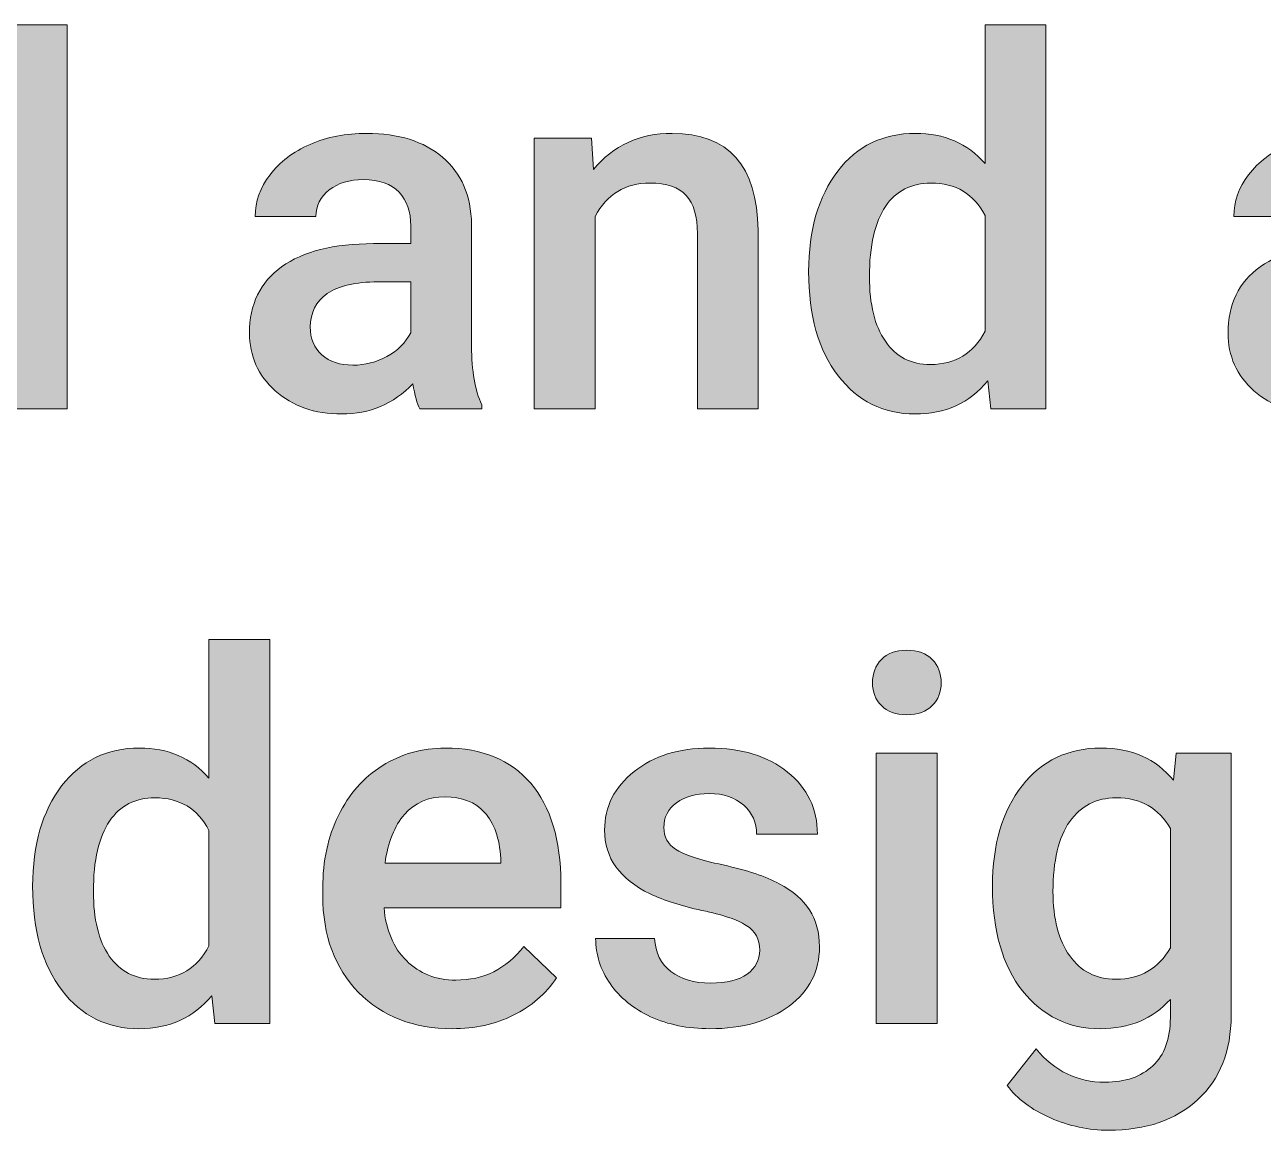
# Model space of a CAD drawing. Header units: millimetres. Extents: x -48 to 621, y -577 to -225.
# Drawn here: x -27.46 to -14.17, y -556.85 to -544.99 of the extents above; entities that cross this region are included whole.
import ezdxf

# ---------------------------------------------------------------- set-up
doc = ezdxf.new("R2010")
doc.units = ezdxf.units.MM
doc.header["$MEASUREMENT"] = 0
doc.layers.add('Layer 1', color=7, linetype='Continuous')

# ---------------------------------------------------------------- blocks, each defined once
blk = doc.blocks.new('block 188')
at = {"layer": 'Layer 1', "true_color": 0xffffff}
h = blk.add_hatch(color=7, dxfattribs=at)
h.dxf.hatch_style = 2
edge = h.paths.add_edge_path()
edge.add_spline(control_points=[(-29.547, -547.638), (-29.547, -547.191), (-29.444, -546.832), (-29.236, -546.561), (-29.029, -546.29), (-28.75, -546.155), (-28.402, -546.155), (-28.094, -546.155), (-27.845, -546.262), (-27.656, -546.477), (-27.656, -546.477), (-27.656, -544.99), (-27.656, -544.99), (-27.656, -544.99), (-27.004, -544.99), (-27.004, -544.99), (-27.004, -544.99), (-27.004, -549.111), (-27.004, -549.111), (-27.004, -549.111), (-27.594, -549.111), (-27.594, -549.111), (-27.594, -549.111), (-27.626, -548.811), (-27.626, -548.811), (-27.821, -549.047), (-28.081, -549.165), (-28.407, -549.165), (-28.747, -549.165), (-29.022, -549.028), (-29.232, -548.754), (-29.442, -548.481), (-29.547, -548.108), (-29.547, -547.638)], knot_values=[0, 0, 0, 0, 1, 1, 1, 2, 2, 2, 3, 3, 3, 4, 4, 4, 5, 5, 5, 6, 6, 6, 7, 7, 7, 8, 8, 8, 9, 9, 9, 10, 10, 10, 11, 11, 11, 11], degree=3, periodic=1)
edge = h.paths.add_edge_path()
edge.add_spline(control_points=[(-28.895, -547.694), (-28.895, -547.99), (-28.839, -548.22), (-28.725, -548.385), (-28.611, -548.551), (-28.45, -548.634), (-28.241, -548.634), (-27.974, -548.634), (-27.779, -548.515), (-27.656, -548.277), (-27.656, -548.277), (-27.656, -547.037), (-27.656, -547.037), (-27.776, -546.805), (-27.969, -546.688), (-28.235, -546.688), (-28.446, -546.688), (-28.609, -546.772), (-28.723, -546.939), (-28.838, -547.107), (-28.895, -547.358), (-28.895, -547.694)], knot_values=[0, 0, 0, 0, 1, 1, 1, 2, 2, 2, 3, 3, 3, 4, 4, 4, 5, 5, 5, 6, 6, 6, 7, 7, 7, 7], degree=3, periodic=1)
h = blk.add_hatch(color=7, dxfattribs=at)
h.dxf.hatch_style = 2
edge = h.paths.add_edge_path()
edge.add_spline(control_points=[(-19.05, -547.638), (-19.05, -547.191), (-18.946, -546.832), (-18.738, -546.561), (-18.531, -546.29), (-18.253, -546.155), (-17.904, -546.155), (-17.597, -546.155), (-17.348, -546.262), (-17.158, -546.477), (-17.158, -546.477), (-17.158, -544.99), (-17.158, -544.99), (-17.158, -544.99), (-16.506, -544.99), (-16.506, -544.99), (-16.506, -544.99), (-16.506, -549.111), (-16.506, -549.111), (-16.506, -549.111), (-17.097, -549.111), (-17.097, -549.111), (-17.097, -549.111), (-17.129, -548.811), (-17.129, -548.811), (-17.324, -549.047), (-17.584, -549.165), (-17.91, -549.165), (-18.249, -549.165), (-18.524, -549.028), (-18.734, -548.754), (-18.945, -548.481), (-19.05, -548.108), (-19.05, -547.638)], knot_values=[0, 0, 0, 0, 1, 1, 1, 2, 2, 2, 3, 3, 3, 4, 4, 4, 5, 5, 5, 6, 6, 6, 7, 7, 7, 8, 8, 8, 9, 9, 9, 10, 10, 10, 11, 11, 11, 11], degree=3, periodic=1)
edge = h.paths.add_edge_path()
edge.add_spline(control_points=[(-18.398, -547.694), (-18.398, -547.99), (-18.341, -548.22), (-18.227, -548.385), (-18.114, -548.551), (-17.952, -548.634), (-17.743, -548.634), (-17.477, -548.634), (-17.282, -548.515), (-17.158, -548.277), (-17.158, -548.277), (-17.158, -547.037), (-17.158, -547.037), (-17.278, -546.805), (-17.471, -546.688), (-17.738, -546.688), (-17.949, -546.688), (-18.112, -546.772), (-18.226, -546.939), (-18.34, -547.107), (-18.398, -547.358), (-18.398, -547.694)], knot_values=[0, 0, 0, 0, 1, 1, 1, 2, 2, 2, 3, 3, 3, 4, 4, 4, 5, 5, 5, 6, 6, 6, 7, 7, 7, 7], degree=3, periodic=1)
h = blk.add_hatch(color=7, dxfattribs=at)
h.dxf.hatch_style = 2
edge = h.paths.add_edge_path()
edge.add_spline(control_points=[(-23.221, -549.111), (-23.25, -549.056), (-23.275, -548.965), (-23.296, -548.84), (-23.504, -549.057), (-23.758, -549.165), (-24.058, -549.165), (-24.35, -549.165), (-24.588, -549.081), (-24.772, -548.915), (-24.956, -548.749), (-25.048, -548.543), (-25.048, -548.298), (-25.048, -547.989), (-24.933, -547.751), (-24.703, -547.586), (-24.474, -547.421), (-24.145, -547.338), (-23.717, -547.338), (-23.717, -547.338), (-23.318, -547.338), (-23.318, -547.338), (-23.318, -547.338), (-23.318, -547.147), (-23.318, -547.147), (-23.318, -546.997), (-23.36, -546.877), (-23.444, -546.786), (-23.528, -546.696), (-23.656, -546.651), (-23.827, -546.651), (-23.976, -546.651), (-24.098, -546.688), (-24.192, -546.762), (-24.287, -546.837), (-24.335, -546.931), (-24.335, -547.045), (-24.335, -547.045), (-24.986, -547.045), (-24.986, -547.045), (-24.986, -546.886), (-24.934, -546.737), (-24.828, -546.599), (-24.723, -546.46), (-24.579, -546.351), (-24.398, -546.273), (-24.216, -546.194), (-24.014, -546.155), (-23.79, -546.155), (-23.45, -546.155), (-23.179, -546.24), (-22.977, -546.411), (-22.775, -546.582), (-22.671, -546.822), (-22.666, -547.131), (-22.666, -547.131), (-22.666, -548.44), (-22.666, -548.44), (-22.666, -548.701), (-22.629, -548.91), (-22.556, -549.066), (-22.556, -549.066), (-22.556, -549.111), (-22.556, -549.111), (-22.556, -549.111), (-23.221, -549.111), (-23.221, -549.111)], knot_values=[0, 0, 0, 0, 1, 1, 1, 2, 2, 2, 3, 3, 3, 4, 4, 4, 5, 5, 5, 6, 6, 6, 7, 7, 7, 8, 8, 8, 9, 9, 9, 10, 10, 10, 11, 11, 11, 12, 12, 12, 13, 13, 13, 14, 14, 14, 15, 15, 15, 16, 16, 16, 17, 17, 17, 18, 18, 18, 19, 19, 19, 20, 20, 20, 21, 21, 21, 22, 22, 22, 22], degree=3, periodic=1)
edge = h.paths.add_edge_path()
edge.add_spline(control_points=[(-23.938, -548.641), (-23.809, -548.641), (-23.688, -548.61), (-23.574, -548.548), (-23.46, -548.485), (-23.375, -548.401), (-23.318, -548.296), (-23.318, -548.296), (-23.318, -547.748), (-23.318, -547.748), (-23.318, -547.748), (-23.669, -547.748), (-23.669, -547.748), (-23.911, -547.748), (-24.092, -547.79), (-24.214, -547.874), (-24.335, -547.958), (-24.396, -548.077), (-24.396, -548.231), (-24.396, -548.356), (-24.355, -548.456), (-24.272, -548.53), (-24.188, -548.605), (-24.077, -548.641), (-23.938, -548.641)], knot_values=[0, 0, 0, 0, 1, 1, 1, 2, 2, 2, 3, 3, 3, 4, 4, 4, 5, 5, 5, 6, 6, 6, 7, 7, 7, 8, 8, 8, 8], degree=3, periodic=1)
h = blk.add_hatch(color=7, dxfattribs=at)
h.dxf.hatch_style = 2
edge = h.paths.add_edge_path()
edge.add_spline(control_points=[(-21.378, -546.208), (-21.378, -546.208), (-21.359, -546.544), (-21.359, -546.544), (-21.145, -546.284), (-20.863, -546.155), (-20.514, -546.155), (-19.91, -546.155), (-19.602, -546.501), (-19.592, -547.193), (-19.592, -547.193), (-19.592, -549.111), (-19.592, -549.111), (-19.592, -549.111), (-20.243, -549.111), (-20.243, -549.111), (-20.243, -549.111), (-20.243, -547.23), (-20.243, -547.23), (-20.243, -547.046), (-20.283, -546.91), (-20.363, -546.821), (-20.442, -546.733), (-20.573, -546.688), (-20.753, -546.688), (-21.016, -546.688), (-21.212, -546.808), (-21.341, -547.045), (-21.341, -547.045), (-21.341, -549.111), (-21.341, -549.111), (-21.341, -549.111), (-21.993, -549.111), (-21.993, -549.111), (-21.993, -549.111), (-21.993, -546.208), (-21.993, -546.208), (-21.993, -546.208), (-21.378, -546.208), (-21.378, -546.208)], knot_values=[0, 0, 0, 0, 1, 1, 1, 2, 2, 2, 3, 3, 3, 4, 4, 4, 5, 5, 5, 6, 6, 6, 7, 7, 7, 8, 8, 8, 9, 9, 9, 10, 10, 10, 11, 11, 11, 12, 12, 12, 13, 13, 13, 13], degree=3, periodic=1)
h = blk.add_hatch(color=7, dxfattribs=at)
h.dxf.hatch_style = 2
edge = h.paths.add_edge_path()
edge.add_spline(control_points=[(-12.724, -549.111), (-12.752, -549.056), (-12.777, -548.965), (-12.799, -548.84), (-13.006, -549.057), (-13.26, -549.165), (-13.561, -549.165), (-13.852, -549.165), (-14.09, -549.081), (-14.274, -548.915), (-14.459, -548.749), (-14.551, -548.543), (-14.551, -548.298), (-14.551, -547.989), (-14.436, -547.751), (-14.206, -547.586), (-13.976, -547.421), (-13.647, -547.338), (-13.22, -547.338), (-13.22, -547.338), (-12.82, -547.338), (-12.82, -547.338), (-12.82, -547.338), (-12.82, -547.147), (-12.82, -547.147), (-12.82, -546.997), (-12.862, -546.877), (-12.946, -546.786), (-13.03, -546.696), (-13.158, -546.651), (-13.33, -546.651), (-13.478, -546.651), (-13.6, -546.688), (-13.695, -546.762), (-13.79, -546.837), (-13.837, -546.931), (-13.837, -547.045), (-13.837, -547.045), (-14.489, -547.045), (-14.489, -547.045), (-14.489, -546.886), (-14.436, -546.737), (-14.331, -546.599), (-14.225, -546.46), (-14.081, -546.351), (-13.9, -546.273), (-13.719, -546.194), (-13.516, -546.155), (-13.292, -546.155), (-12.953, -546.155), (-12.682, -546.24), (-12.48, -546.411), (-12.277, -546.582), (-12.174, -546.822), (-12.168, -547.131), (-12.168, -547.131), (-12.168, -548.44), (-12.168, -548.44), (-12.168, -548.701), (-12.132, -548.91), (-12.058, -549.066), (-12.058, -549.066), (-12.058, -549.111), (-12.058, -549.111), (-12.058, -549.111), (-12.724, -549.111), (-12.724, -549.111)], knot_values=[0, 0, 0, 0, 1, 1, 1, 2, 2, 2, 3, 3, 3, 4, 4, 4, 5, 5, 5, 6, 6, 6, 7, 7, 7, 8, 8, 8, 9, 9, 9, 10, 10, 10, 11, 11, 11, 12, 12, 12, 13, 13, 13, 14, 14, 14, 15, 15, 15, 16, 16, 16, 17, 17, 17, 18, 18, 18, 19, 19, 19, 20, 20, 20, 21, 21, 21, 22, 22, 22, 22], degree=3, periodic=1)
edge = h.paths.add_edge_path()
edge.add_spline(control_points=[(-13.44, -548.641), (-13.311, -548.641), (-13.19, -548.61), (-13.076, -548.548), (-12.963, -548.485), (-12.877, -548.401), (-12.82, -548.296), (-12.82, -548.296), (-12.82, -547.748), (-12.82, -547.748), (-12.82, -547.748), (-13.172, -547.748), (-13.172, -547.748), (-13.413, -547.748), (-13.595, -547.79), (-13.716, -547.874), (-13.838, -547.958), (-13.899, -548.077), (-13.899, -548.231), (-13.899, -548.356), (-13.857, -548.456), (-13.774, -548.53), (-13.691, -548.605), (-13.579, -548.641), (-13.44, -548.641)], knot_values=[0, 0, 0, 0, 1, 1, 1, 2, 2, 2, 3, 3, 3, 4, 4, 4, 5, 5, 5, 6, 6, 6, 7, 7, 7, 8, 8, 8, 8], degree=3, periodic=1)
h = blk.add_hatch(color=7, dxfattribs=at)
h.dxf.hatch_style = 2
edge = h.paths.add_edge_path()
edge.add_spline(control_points=[(-27.374, -554.231), (-27.374, -553.784), (-27.271, -553.425), (-27.063, -553.154), (-26.856, -552.883), (-26.577, -552.748), (-26.229, -552.748), (-25.921, -552.748), (-25.672, -552.855), (-25.483, -553.07), (-25.483, -553.07), (-25.483, -551.584), (-25.483, -551.584), (-25.483, -551.584), (-24.831, -551.584), (-24.831, -551.584), (-24.831, -551.584), (-24.831, -555.704), (-24.831, -555.704), (-24.831, -555.704), (-25.421, -555.704), (-25.421, -555.704), (-25.421, -555.704), (-25.453, -555.404), (-25.453, -555.404), (-25.648, -555.64), (-25.908, -555.758), (-26.234, -555.758), (-26.574, -555.758), (-26.849, -555.621), (-27.059, -555.347), (-27.269, -555.074), (-27.374, -554.702), (-27.374, -554.231)], knot_values=[0, 0, 0, 0, 1, 1, 1, 2, 2, 2, 3, 3, 3, 4, 4, 4, 5, 5, 5, 6, 6, 6, 7, 7, 7, 8, 8, 8, 9, 9, 9, 10, 10, 10, 11, 11, 11, 11], degree=3, periodic=1)
edge = h.paths.add_edge_path()
edge.add_spline(control_points=[(-26.722, -554.288), (-26.722, -554.583), (-26.666, -554.813), (-26.552, -554.979), (-26.438, -555.144), (-26.277, -555.227), (-26.068, -555.227), (-25.801, -555.227), (-25.606, -555.108), (-25.483, -554.87), (-25.483, -554.87), (-25.483, -553.631), (-25.483, -553.631), (-25.603, -553.398), (-25.796, -553.282), (-26.062, -553.282), (-26.273, -553.282), (-26.436, -553.365), (-26.55, -553.532), (-26.665, -553.7), (-26.722, -553.951), (-26.722, -554.288)], knot_values=[0, 0, 0, 0, 1, 1, 1, 2, 2, 2, 3, 3, 3, 4, 4, 4, 5, 5, 5, 6, 6, 6, 7, 7, 7, 7], degree=3, periodic=1)
h = blk.add_hatch(color=7, dxfattribs=at)
h.dxf.hatch_style = 2
edge = h.paths.add_edge_path()
edge.add_spline(control_points=[(-18.365, -552.048), (-18.365, -551.947), (-18.334, -551.864), (-18.27, -551.798), (-18.207, -551.732), (-18.116, -551.699), (-17.998, -551.699), (-17.88, -551.699), (-17.789, -551.732), (-17.724, -551.798), (-17.66, -551.864), (-17.628, -551.947), (-17.628, -552.048), (-17.628, -552.146), (-17.66, -552.228), (-17.724, -552.293), (-17.789, -552.358), (-17.88, -552.391), (-17.998, -552.391), (-18.116, -552.391), (-18.207, -552.358), (-18.27, -552.293), (-18.334, -552.228), (-18.365, -552.146), (-18.365, -552.048)], knot_values=[0, 0, 0, 0, 1, 1, 1, 2, 2, 2, 3, 3, 3, 4, 4, 4, 5, 5, 5, 6, 6, 6, 7, 7, 7, 8, 8, 8, 8], degree=3, periodic=1)
h.paths.add_polyline_path([(-17.673, -555.704), (-18.325, -555.704), (-18.325, -552.801), (-17.673, -552.801)])
h = blk.add_hatch(color=7, dxfattribs=at)
h.dxf.hatch_style = 2
edge = h.paths.add_edge_path()
edge.add_spline(control_points=[(-22.873, -555.758), (-23.286, -555.758), (-23.621, -555.628), (-23.877, -555.368), (-24.134, -555.107), (-24.262, -554.761), (-24.262, -554.328), (-24.262, -554.328), (-24.262, -554.248), (-24.262, -554.248), (-24.262, -553.958), (-24.206, -553.699), (-24.094, -553.471), (-23.983, -553.243), (-23.826, -553.065), (-23.624, -552.938), (-23.421, -552.811), (-23.196, -552.748), (-22.948, -552.748), (-22.552, -552.748), (-22.247, -552.874), (-22.031, -553.126), (-21.816, -553.378), (-21.708, -553.735), (-21.708, -554.197), (-21.708, -554.197), (-21.708, -554.46), (-21.708, -554.46), (-21.708, -554.46), (-23.605, -554.46), (-23.605, -554.46), (-23.585, -554.699), (-23.505, -554.889), (-23.365, -555.028), (-23.224, -555.168), (-23.048, -555.237), (-22.835, -555.237), (-22.536, -555.237), (-22.293, -555.117), (-22.105, -554.875), (-22.105, -554.875), (-21.754, -555.211), (-21.754, -555.211), (-21.87, -555.384), (-22.025, -555.519), (-22.219, -555.614), (-22.413, -555.71), (-22.631, -555.758), (-22.873, -555.758)], knot_values=[0, 0, 0, 0, 1, 1, 1, 2, 2, 2, 3, 3, 3, 4, 4, 4, 5, 5, 5, 6, 6, 6, 7, 7, 7, 8, 8, 8, 9, 9, 9, 10, 10, 10, 11, 11, 11, 12, 12, 12, 13, 13, 13, 14, 14, 14, 15, 15, 15, 16, 16, 16, 16], degree=3, periodic=1)
edge = h.paths.add_edge_path()
edge.add_spline(control_points=[(-22.95, -553.271), (-23.129, -553.271), (-23.274, -553.334), (-23.384, -553.459), (-23.493, -553.584), (-23.564, -553.758), (-23.594, -553.982), (-23.594, -553.982), (-22.352, -553.982), (-22.352, -553.982), (-22.352, -553.982), (-22.352, -553.933), (-22.352, -553.933), (-22.366, -553.715), (-22.424, -553.55), (-22.526, -553.439), (-22.628, -553.327), (-22.77, -553.271), (-22.95, -553.271)], knot_values=[0, 0, 0, 0, 1, 1, 1, 2, 2, 2, 3, 3, 3, 4, 4, 4, 5, 5, 5, 6, 6, 6, 6], degree=3, periodic=1)
h = blk.add_hatch(color=7, dxfattribs=at)
h.dxf.hatch_style = 2
edge = h.paths.add_edge_path()
edge.add_spline(control_points=[(-19.575, -554.916), (-19.575, -554.799), (-19.623, -554.711), (-19.719, -554.65), (-19.815, -554.589), (-19.973, -554.535), (-20.195, -554.489), (-20.417, -554.442), (-20.602, -554.383), (-20.75, -554.312), (-21.076, -554.155), (-21.239, -553.927), (-21.239, -553.628), (-21.239, -553.377), (-21.133, -553.168), (-20.922, -553), (-20.711, -552.832), (-20.443, -552.748), (-20.117, -552.748), (-19.77, -552.748), (-19.49, -552.834), (-19.276, -553.005), (-19.063, -553.177), (-18.956, -553.4), (-18.956, -553.673), (-18.956, -553.673), (-19.608, -553.673), (-19.608, -553.673), (-19.608, -553.548), (-19.654, -553.444), (-19.747, -553.361), (-19.84, -553.278), (-19.963, -553.236), (-20.117, -553.236), (-20.26, -553.236), (-20.377, -553.269), (-20.467, -553.335), (-20.558, -553.402), (-20.603, -553.49), (-20.603, -553.601), (-20.603, -553.701), (-20.561, -553.779), (-20.477, -553.834), (-20.393, -553.89), (-20.223, -553.946), (-19.967, -554.002), (-19.711, -554.059), (-19.511, -554.125), (-19.365, -554.203), (-19.219, -554.281), (-19.111, -554.374), (-19.04, -554.484), (-18.97, -554.593), (-18.934, -554.725), (-18.934, -554.881), (-18.934, -555.142), (-19.042, -555.353), (-19.259, -555.515), (-19.475, -555.677), (-19.759, -555.758), (-20.109, -555.758), (-20.347, -555.758), (-20.559, -555.715), (-20.745, -555.629), (-20.931, -555.543), (-21.076, -555.425), (-21.18, -555.275), (-21.283, -555.125), (-21.335, -554.963), (-21.335, -554.79), (-21.335, -554.79), (-20.702, -554.79), (-20.702, -554.79), (-20.693, -554.943), (-20.635, -555.062), (-20.528, -555.145), (-20.42, -555.228), (-20.278, -555.269), (-20.101, -555.269), (-19.93, -555.269), (-19.799, -555.237), (-19.71, -555.172), (-19.62, -555.107), (-19.575, -555.021), (-19.575, -554.916)], knot_values=[0, 0, 0, 0, 1, 1, 1, 2, 2, 2, 3, 3, 3, 4, 4, 4, 5, 5, 5, 6, 6, 6, 7, 7, 7, 8, 8, 8, 9, 9, 9, 10, 10, 10, 11, 11, 11, 12, 12, 12, 13, 13, 13, 14, 14, 14, 15, 15, 15, 16, 16, 16, 17, 17, 17, 18, 18, 18, 19, 19, 19, 20, 20, 20, 21, 21, 21, 22, 22, 22, 23, 23, 23, 24, 24, 24, 25, 25, 25, 26, 26, 26, 27, 27, 27, 28, 28, 28, 28], degree=3, periodic=1)
h = blk.add_hatch(color=7, dxfattribs=at)
h.dxf.hatch_style = 2
edge = h.paths.add_edge_path()
edge.add_spline(control_points=[(-17.078, -554.231), (-17.078, -553.781), (-16.972, -553.421), (-16.76, -553.152), (-16.548, -552.882), (-16.267, -552.748), (-15.916, -552.748), (-15.585, -552.748), (-15.325, -552.863), (-15.136, -553.094), (-15.136, -553.094), (-15.106, -552.801), (-15.106, -552.801), (-15.106, -552.801), (-14.518, -552.801), (-14.518, -552.801), (-14.518, -552.801), (-14.518, -555.616), (-14.518, -555.616), (-14.518, -555.997), (-14.637, -556.297), (-14.874, -556.517), (-15.111, -556.737), (-15.431, -556.847), (-15.833, -556.847), (-16.046, -556.847), (-16.254, -556.803), (-16.457, -556.714), (-16.66, -556.626), (-16.814, -556.51), (-16.92, -556.367), (-16.92, -556.367), (-16.611, -555.975), (-16.611, -555.975), (-16.411, -556.213), (-16.164, -556.332), (-15.871, -556.332), (-15.654, -556.332), (-15.483, -556.273), (-15.358, -556.156), (-15.233, -556.039), (-15.17, -555.867), (-15.17, -555.64), (-15.17, -555.64), (-15.17, -555.444), (-15.17, -555.444), (-15.358, -555.653), (-15.609, -555.758), (-15.922, -555.758), (-16.261, -555.758), (-16.539, -555.623), (-16.755, -555.353), (-16.97, -555.083), (-17.078, -554.709), (-17.078, -554.231)], knot_values=[0, 0, 0, 0, 1, 1, 1, 2, 2, 2, 3, 3, 3, 4, 4, 4, 5, 5, 5, 6, 6, 6, 7, 7, 7, 8, 8, 8, 9, 9, 9, 10, 10, 10, 11, 11, 11, 12, 12, 12, 13, 13, 13, 14, 14, 14, 15, 15, 15, 16, 16, 16, 17, 17, 17, 18, 18, 18, 18], degree=3, periodic=1)
edge = h.paths.add_edge_path()
edge.add_spline(control_points=[(-16.429, -554.288), (-16.429, -554.579), (-16.369, -554.809), (-16.25, -554.976), (-16.131, -555.143), (-15.966, -555.227), (-15.755, -555.227), (-15.492, -555.227), (-15.297, -555.114), (-15.17, -554.889), (-15.17, -554.889), (-15.17, -553.612), (-15.17, -553.612), (-15.294, -553.392), (-15.487, -553.282), (-15.75, -553.282), (-15.965, -553.282), (-16.131, -553.367), (-16.25, -553.537), (-16.369, -553.706), (-16.429, -553.957), (-16.429, -554.288)], knot_values=[0, 0, 0, 0, 1, 1, 1, 2, 2, 2, 3, 3, 3, 4, 4, 4, 5, 5, 5, 6, 6, 6, 7, 7, 7, 7], degree=3, periodic=1)
at = {"layer": 'Layer 1', "lineweight": 0}
blk.add_lwpolyline([(-17.673, -555.704), (-18.325, -555.704), (-18.325, -552.801), (-17.673, -552.801), (-17.673, -555.704)], dxfattribs=at)
for points, knots in [([(-29.547, -547.638), (-29.547, -547.191), (-29.444, -546.832), (-29.236, -546.561), (-29.029, -546.29), (-28.75, -546.155), (-28.402, -546.155), (-28.094, -546.155), (-27.845, -546.262), (-27.656, -546.477), (-27.656, -546.477), (-27.656, -544.99), (-27.656, -544.99), (-27.656, -544.99), (-27.004, -544.99), (-27.004, -544.99), (-27.004, -544.99), (-27.004, -549.111), (-27.004, -549.111), (-27.004, -549.111), (-27.594, -549.111), (-27.594, -549.111), (-27.594, -549.111), (-27.626, -548.811), (-27.626, -548.811), (-27.821, -549.047), (-28.081, -549.165), (-28.407, -549.165), (-28.747, -549.165), (-29.022, -549.028), (-29.232, -548.754), (-29.442, -548.481), (-29.547, -548.108), (-29.547, -547.638)], [0, 0, 0, 0, 1, 1, 1, 2, 2, 2, 3, 3, 3, 4, 4, 4, 5, 5, 5, 6, 6, 6, 7, 7, 7, 8, 8, 8, 9, 9, 9, 10, 10, 10, 11, 11, 11, 11]), ([(-19.05, -547.638), (-19.05, -547.191), (-18.946, -546.832), (-18.738, -546.561), (-18.531, -546.29), (-18.253, -546.155), (-17.904, -546.155), (-17.597, -546.155), (-17.348, -546.262), (-17.158, -546.477), (-17.158, -546.477), (-17.158, -544.99), (-17.158, -544.99), (-17.158, -544.99), (-16.506, -544.99), (-16.506, -544.99), (-16.506, -544.99), (-16.506, -549.111), (-16.506, -549.111), (-16.506, -549.111), (-17.097, -549.111), (-17.097, -549.111), (-17.097, -549.111), (-17.129, -548.811), (-17.129, -548.811), (-17.324, -549.047), (-17.584, -549.165), (-17.91, -549.165), (-18.249, -549.165), (-18.524, -549.028), (-18.734, -548.754), (-18.945, -548.481), (-19.05, -548.108), (-19.05, -547.638)], [0, 0, 0, 0, 1, 1, 1, 2, 2, 2, 3, 3, 3, 4, 4, 4, 5, 5, 5, 6, 6, 6, 7, 7, 7, 8, 8, 8, 9, 9, 9, 10, 10, 10, 11, 11, 11, 11]), ([(-23.221, -549.111), (-23.25, -549.056), (-23.275, -548.965), (-23.296, -548.84), (-23.504, -549.057), (-23.758, -549.165), (-24.058, -549.165), (-24.35, -549.165), (-24.588, -549.081), (-24.772, -548.915), (-24.956, -548.749), (-25.048, -548.543), (-25.048, -548.298), (-25.048, -547.989), (-24.933, -547.751), (-24.703, -547.586), (-24.474, -547.421), (-24.145, -547.338), (-23.717, -547.338), (-23.717, -547.338), (-23.318, -547.338), (-23.318, -547.338), (-23.318, -547.338), (-23.318, -547.147), (-23.318, -547.147), (-23.318, -546.997), (-23.36, -546.877), (-23.444, -546.786), (-23.528, -546.696), (-23.656, -546.651), (-23.827, -546.651), (-23.976, -546.651), (-24.098, -546.688), (-24.192, -546.762), (-24.287, -546.837), (-24.335, -546.931), (-24.335, -547.045), (-24.335, -547.045), (-24.986, -547.045), (-24.986, -547.045), (-24.986, -546.886), (-24.934, -546.737), (-24.828, -546.599), (-24.723, -546.46), (-24.579, -546.351), (-24.398, -546.273), (-24.216, -546.194), (-24.014, -546.155), (-23.79, -546.155), (-23.45, -546.155), (-23.179, -546.24), (-22.977, -546.411), (-22.775, -546.582), (-22.671, -546.822), (-22.666, -547.131), (-22.666, -547.131), (-22.666, -548.44), (-22.666, -548.44), (-22.666, -548.701), (-22.629, -548.91), (-22.556, -549.066), (-22.556, -549.066), (-22.556, -549.111), (-22.556, -549.111), (-22.556, -549.111), (-23.221, -549.111), (-23.221, -549.111)], [0, 0, 0, 0, 1, 1, 1, 2, 2, 2, 3, 3, 3, 4, 4, 4, 5, 5, 5, 6, 6, 6, 7, 7, 7, 8, 8, 8, 9, 9, 9, 10, 10, 10, 11, 11, 11, 12, 12, 12, 13, 13, 13, 14, 14, 14, 15, 15, 15, 16, 16, 16, 17, 17, 17, 18, 18, 18, 19, 19, 19, 20, 20, 20, 21, 21, 21, 22, 22, 22, 22]), ([(-21.378, -546.208), (-21.378, -546.208), (-21.359, -546.544), (-21.359, -546.544), (-21.145, -546.284), (-20.863, -546.155), (-20.514, -546.155), (-19.91, -546.155), (-19.602, -546.501), (-19.592, -547.193), (-19.592, -547.193), (-19.592, -549.111), (-19.592, -549.111), (-19.592, -549.111), (-20.243, -549.111), (-20.243, -549.111), (-20.243, -549.111), (-20.243, -547.23), (-20.243, -547.23), (-20.243, -547.046), (-20.283, -546.91), (-20.363, -546.821), (-20.442, -546.733), (-20.573, -546.688), (-20.753, -546.688), (-21.016, -546.688), (-21.212, -546.808), (-21.341, -547.045), (-21.341, -547.045), (-21.341, -549.111), (-21.341, -549.111), (-21.341, -549.111), (-21.993, -549.111), (-21.993, -549.111), (-21.993, -549.111), (-21.993, -546.208), (-21.993, -546.208), (-21.993, -546.208), (-21.378, -546.208), (-21.378, -546.208)], [0, 0, 0, 0, 1, 1, 1, 2, 2, 2, 3, 3, 3, 4, 4, 4, 5, 5, 5, 6, 6, 6, 7, 7, 7, 8, 8, 8, 9, 9, 9, 10, 10, 10, 11, 11, 11, 12, 12, 12, 13, 13, 13, 13]), ([(-12.724, -549.111), (-12.752, -549.056), (-12.777, -548.965), (-12.799, -548.84), (-13.006, -549.057), (-13.26, -549.165), (-13.561, -549.165), (-13.852, -549.165), (-14.09, -549.081), (-14.274, -548.915), (-14.459, -548.749), (-14.551, -548.543), (-14.551, -548.298), (-14.551, -547.989), (-14.436, -547.751), (-14.206, -547.586), (-13.976, -547.421), (-13.647, -547.338), (-13.22, -547.338), (-13.22, -547.338), (-12.82, -547.338), (-12.82, -547.338), (-12.82, -547.338), (-12.82, -547.147), (-12.82, -547.147), (-12.82, -546.997), (-12.862, -546.877), (-12.946, -546.786), (-13.03, -546.696), (-13.158, -546.651), (-13.33, -546.651), (-13.478, -546.651), (-13.6, -546.688), (-13.695, -546.762), (-13.79, -546.837), (-13.837, -546.931), (-13.837, -547.045), (-13.837, -547.045), (-14.489, -547.045), (-14.489, -547.045), (-14.489, -546.886), (-14.436, -546.737), (-14.331, -546.599), (-14.225, -546.46), (-14.081, -546.351), (-13.9, -546.273), (-13.719, -546.194), (-13.516, -546.155), (-13.292, -546.155), (-12.953, -546.155), (-12.682, -546.24), (-12.48, -546.411), (-12.277, -546.582), (-12.174, -546.822), (-12.168, -547.131), (-12.168, -547.131), (-12.168, -548.44), (-12.168, -548.44), (-12.168, -548.701), (-12.132, -548.91), (-12.058, -549.066), (-12.058, -549.066), (-12.058, -549.111), (-12.058, -549.111), (-12.058, -549.111), (-12.724, -549.111), (-12.724, -549.111)], [0, 0, 0, 0, 1, 1, 1, 2, 2, 2, 3, 3, 3, 4, 4, 4, 5, 5, 5, 6, 6, 6, 7, 7, 7, 8, 8, 8, 9, 9, 9, 10, 10, 10, 11, 11, 11, 12, 12, 12, 13, 13, 13, 14, 14, 14, 15, 15, 15, 16, 16, 16, 17, 17, 17, 18, 18, 18, 19, 19, 19, 20, 20, 20, 21, 21, 21, 22, 22, 22, 22]), ([(-18.398, -547.694), (-18.398, -547.99), (-18.341, -548.22), (-18.227, -548.385), (-18.114, -548.551), (-17.952, -548.634), (-17.743, -548.634), (-17.477, -548.634), (-17.282, -548.515), (-17.158, -548.277), (-17.158, -548.277), (-17.158, -547.037), (-17.158, -547.037), (-17.278, -546.805), (-17.471, -546.688), (-17.738, -546.688), (-17.949, -546.688), (-18.112, -546.772), (-18.226, -546.939), (-18.34, -547.107), (-18.398, -547.358), (-18.398, -547.694)], [0, 0, 0, 0, 1, 1, 1, 2, 2, 2, 3, 3, 3, 4, 4, 4, 5, 5, 5, 6, 6, 6, 7, 7, 7, 7]), ([(-23.938, -548.641), (-23.809, -548.641), (-23.688, -548.61), (-23.574, -548.548), (-23.46, -548.485), (-23.375, -548.401), (-23.318, -548.296), (-23.318, -548.296), (-23.318, -547.748), (-23.318, -547.748), (-23.318, -547.748), (-23.669, -547.748), (-23.669, -547.748), (-23.911, -547.748), (-24.092, -547.79), (-24.214, -547.874), (-24.335, -547.958), (-24.396, -548.077), (-24.396, -548.231), (-24.396, -548.356), (-24.355, -548.456), (-24.272, -548.53), (-24.188, -548.605), (-24.077, -548.641), (-23.938, -548.641)], [0, 0, 0, 0, 1, 1, 1, 2, 2, 2, 3, 3, 3, 4, 4, 4, 5, 5, 5, 6, 6, 6, 7, 7, 7, 8, 8, 8, 8]), ([(-27.374, -554.231), (-27.374, -553.784), (-27.271, -553.425), (-27.063, -553.154), (-26.856, -552.883), (-26.577, -552.748), (-26.229, -552.748), (-25.921, -552.748), (-25.672, -552.855), (-25.483, -553.07), (-25.483, -553.07), (-25.483, -551.584), (-25.483, -551.584), (-25.483, -551.584), (-24.831, -551.584), (-24.831, -551.584), (-24.831, -551.584), (-24.831, -555.704), (-24.831, -555.704), (-24.831, -555.704), (-25.421, -555.704), (-25.421, -555.704), (-25.421, -555.704), (-25.453, -555.404), (-25.453, -555.404), (-25.648, -555.64), (-25.908, -555.758), (-26.234, -555.758), (-26.574, -555.758), (-26.849, -555.621), (-27.059, -555.347), (-27.269, -555.074), (-27.374, -554.702), (-27.374, -554.231)], [0, 0, 0, 0, 1, 1, 1, 2, 2, 2, 3, 3, 3, 4, 4, 4, 5, 5, 5, 6, 6, 6, 7, 7, 7, 8, 8, 8, 9, 9, 9, 10, 10, 10, 11, 11, 11, 11]), ([(-18.365, -552.048), (-18.365, -551.947), (-18.334, -551.864), (-18.27, -551.798), (-18.207, -551.732), (-18.116, -551.699), (-17.998, -551.699), (-17.88, -551.699), (-17.789, -551.732), (-17.724, -551.798), (-17.66, -551.864), (-17.628, -551.947), (-17.628, -552.048), (-17.628, -552.146), (-17.66, -552.228), (-17.724, -552.293), (-17.789, -552.358), (-17.88, -552.391), (-17.998, -552.391), (-18.116, -552.391), (-18.207, -552.358), (-18.27, -552.293), (-18.334, -552.228), (-18.365, -552.146), (-18.365, -552.048)], [0, 0, 0, 0, 1, 1, 1, 2, 2, 2, 3, 3, 3, 4, 4, 4, 5, 5, 5, 6, 6, 6, 7, 7, 7, 8, 8, 8, 8]), ([(-22.873, -555.758), (-23.286, -555.758), (-23.621, -555.628), (-23.877, -555.368), (-24.134, -555.107), (-24.262, -554.761), (-24.262, -554.328), (-24.262, -554.328), (-24.262, -554.248), (-24.262, -554.248), (-24.262, -553.958), (-24.206, -553.699), (-24.094, -553.471), (-23.983, -553.243), (-23.826, -553.065), (-23.624, -552.938), (-23.421, -552.811), (-23.196, -552.748), (-22.948, -552.748), (-22.552, -552.748), (-22.247, -552.874), (-22.031, -553.126), (-21.816, -553.378), (-21.708, -553.735), (-21.708, -554.197), (-21.708, -554.197), (-21.708, -554.46), (-21.708, -554.46), (-21.708, -554.46), (-23.605, -554.46), (-23.605, -554.46), (-23.585, -554.699), (-23.505, -554.889), (-23.365, -555.028), (-23.224, -555.168), (-23.048, -555.237), (-22.835, -555.237), (-22.536, -555.237), (-22.293, -555.117), (-22.105, -554.875), (-22.105, -554.875), (-21.754, -555.211), (-21.754, -555.211), (-21.87, -555.384), (-22.025, -555.519), (-22.219, -555.614), (-22.413, -555.71), (-22.631, -555.758), (-22.873, -555.758)], [0, 0, 0, 0, 1, 1, 1, 2, 2, 2, 3, 3, 3, 4, 4, 4, 5, 5, 5, 6, 6, 6, 7, 7, 7, 8, 8, 8, 9, 9, 9, 10, 10, 10, 11, 11, 11, 12, 12, 12, 13, 13, 13, 14, 14, 14, 15, 15, 15, 16, 16, 16, 16]), ([(-19.575, -554.916), (-19.575, -554.799), (-19.623, -554.711), (-19.719, -554.65), (-19.815, -554.589), (-19.973, -554.535), (-20.195, -554.489), (-20.417, -554.442), (-20.602, -554.383), (-20.75, -554.312), (-21.076, -554.155), (-21.239, -553.927), (-21.239, -553.628), (-21.239, -553.377), (-21.133, -553.168), (-20.922, -553), (-20.711, -552.832), (-20.443, -552.748), (-20.117, -552.748), (-19.77, -552.748), (-19.49, -552.834), (-19.276, -553.005), (-19.063, -553.177), (-18.956, -553.4), (-18.956, -553.673), (-18.956, -553.673), (-19.608, -553.673), (-19.608, -553.673), (-19.608, -553.548), (-19.654, -553.444), (-19.747, -553.361), (-19.84, -553.278), (-19.963, -553.236), (-20.117, -553.236), (-20.26, -553.236), (-20.377, -553.269), (-20.467, -553.335), (-20.558, -553.402), (-20.603, -553.49), (-20.603, -553.601), (-20.603, -553.701), (-20.561, -553.779), (-20.477, -553.834), (-20.393, -553.89), (-20.223, -553.946), (-19.967, -554.002), (-19.711, -554.059), (-19.511, -554.125), (-19.365, -554.203), (-19.219, -554.281), (-19.111, -554.374), (-19.04, -554.484), (-18.97, -554.593), (-18.934, -554.725), (-18.934, -554.881), (-18.934, -555.142), (-19.042, -555.353), (-19.259, -555.515), (-19.475, -555.677), (-19.759, -555.758), (-20.109, -555.758), (-20.347, -555.758), (-20.559, -555.715), (-20.745, -555.629), (-20.931, -555.543), (-21.076, -555.425), (-21.18, -555.275), (-21.283, -555.125), (-21.335, -554.963), (-21.335, -554.79), (-21.335, -554.79), (-20.702, -554.79), (-20.702, -554.79), (-20.693, -554.943), (-20.635, -555.062), (-20.528, -555.145), (-20.42, -555.228), (-20.278, -555.269), (-20.101, -555.269), (-19.93, -555.269), (-19.799, -555.237), (-19.71, -555.172), (-19.62, -555.107), (-19.575, -555.021), (-19.575, -554.916)], [0, 0, 0, 0, 1, 1, 1, 2, 2, 2, 3, 3, 3, 4, 4, 4, 5, 5, 5, 6, 6, 6, 7, 7, 7, 8, 8, 8, 9, 9, 9, 10, 10, 10, 11, 11, 11, 12, 12, 12, 13, 13, 13, 14, 14, 14, 15, 15, 15, 16, 16, 16, 17, 17, 17, 18, 18, 18, 19, 19, 19, 20, 20, 20, 21, 21, 21, 22, 22, 22, 23, 23, 23, 24, 24, 24, 25, 25, 25, 26, 26, 26, 27, 27, 27, 28, 28, 28, 28]), ([(-17.078, -554.231), (-17.078, -553.781), (-16.972, -553.421), (-16.76, -553.152), (-16.548, -552.882), (-16.267, -552.748), (-15.916, -552.748), (-15.585, -552.748), (-15.325, -552.863), (-15.136, -553.094), (-15.136, -553.094), (-15.106, -552.801), (-15.106, -552.801), (-15.106, -552.801), (-14.518, -552.801), (-14.518, -552.801), (-14.518, -552.801), (-14.518, -555.616), (-14.518, -555.616), (-14.518, -555.997), (-14.637, -556.297), (-14.874, -556.517), (-15.111, -556.737), (-15.431, -556.847), (-15.833, -556.847), (-16.046, -556.847), (-16.254, -556.803), (-16.457, -556.714), (-16.66, -556.626), (-16.814, -556.51), (-16.92, -556.367), (-16.92, -556.367), (-16.611, -555.975), (-16.611, -555.975), (-16.411, -556.213), (-16.164, -556.332), (-15.871, -556.332), (-15.654, -556.332), (-15.483, -556.273), (-15.358, -556.156), (-15.233, -556.039), (-15.17, -555.867), (-15.17, -555.64), (-15.17, -555.64), (-15.17, -555.444), (-15.17, -555.444), (-15.358, -555.653), (-15.609, -555.758), (-15.922, -555.758), (-16.261, -555.758), (-16.539, -555.623), (-16.755, -555.353), (-16.97, -555.083), (-17.078, -554.709), (-17.078, -554.231)], [0, 0, 0, 0, 1, 1, 1, 2, 2, 2, 3, 3, 3, 4, 4, 4, 5, 5, 5, 6, 6, 6, 7, 7, 7, 8, 8, 8, 9, 9, 9, 10, 10, 10, 11, 11, 11, 12, 12, 12, 13, 13, 13, 14, 14, 14, 15, 15, 15, 16, 16, 16, 17, 17, 17, 18, 18, 18, 18]), ([(-26.722, -554.288), (-26.722, -554.583), (-26.666, -554.813), (-26.552, -554.979), (-26.438, -555.144), (-26.277, -555.227), (-26.068, -555.227), (-25.801, -555.227), (-25.606, -555.108), (-25.483, -554.87), (-25.483, -554.87), (-25.483, -553.631), (-25.483, -553.631), (-25.603, -553.398), (-25.796, -553.282), (-26.062, -553.282), (-26.273, -553.282), (-26.436, -553.365), (-26.55, -553.532), (-26.665, -553.7), (-26.722, -553.951), (-26.722, -554.288)], [0, 0, 0, 0, 1, 1, 1, 2, 2, 2, 3, 3, 3, 4, 4, 4, 5, 5, 5, 6, 6, 6, 7, 7, 7, 7]), ([(-22.95, -553.271), (-23.129, -553.271), (-23.274, -553.334), (-23.384, -553.459), (-23.493, -553.584), (-23.564, -553.758), (-23.594, -553.982), (-23.594, -553.982), (-22.352, -553.982), (-22.352, -553.982), (-22.352, -553.982), (-22.352, -553.933), (-22.352, -553.933), (-22.366, -553.715), (-22.424, -553.55), (-22.526, -553.439), (-22.628, -553.327), (-22.77, -553.271), (-22.95, -553.271)], [0, 0, 0, 0, 1, 1, 1, 2, 2, 2, 3, 3, 3, 4, 4, 4, 5, 5, 5, 6, 6, 6, 6]), ([(-16.429, -554.288), (-16.429, -554.579), (-16.369, -554.809), (-16.25, -554.976), (-16.131, -555.143), (-15.966, -555.227), (-15.755, -555.227), (-15.492, -555.227), (-15.297, -555.114), (-15.17, -554.889), (-15.17, -554.889), (-15.17, -553.612), (-15.17, -553.612), (-15.294, -553.392), (-15.487, -553.282), (-15.75, -553.282), (-15.965, -553.282), (-16.131, -553.367), (-16.25, -553.537), (-16.369, -553.706), (-16.429, -553.957), (-16.429, -554.288)], [0, 0, 0, 0, 1, 1, 1, 2, 2, 2, 3, 3, 3, 4, 4, 4, 5, 5, 5, 6, 6, 6, 7, 7, 7, 7])]:
    blk.add_open_spline(points, degree=3, knots=knots, dxfattribs=at)

msp = doc.modelspace()

# ---------------------------------------------------------------- block references
at = {"layer": 'Layer 1'}
msp.add_blockref('block 188', (0, 0), dxfattribs=at)

doc.saveas('drawing.dxf')
